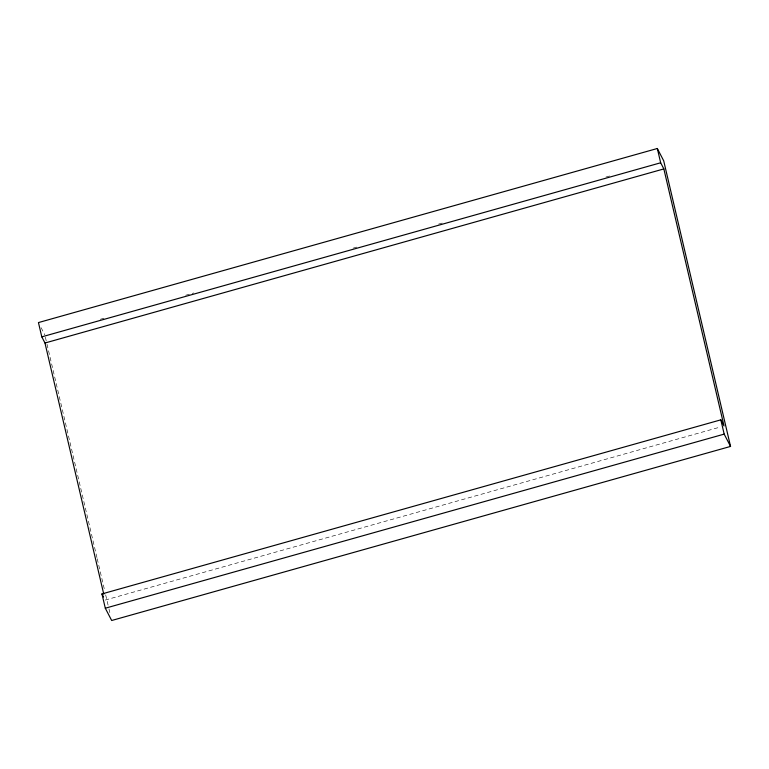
<?xml version="1.0" encoding="UTF-8"?>
<svg xmlns="http://www.w3.org/2000/svg" width="769" height="769" viewBox="0 0 769 769"><rect width="100%" height="100%" fill="white"/><g stroke="black" fill="none" stroke-linecap="round" stroke-linejoin="round"><path stroke-width="0.58" stroke-dasharray="3.85 2.88" d="M100.249 319.289L104.863 317.991M185.685 295.258L193.769 292.979M353.106 248.156L357.729 246.859M438.551 224.125L443.165 222.827M605.962 177.033L610.586 175.736M105.151 600.08L720.553 426.968M41.103 327.7L44.823 334.88M45.371 337.207L46.736 343.041M47.005 344.204L96.942 557.554M97.211 558.717L104.584 590.198M105.67 594.86L108.679 607.683M108.948 608.846L110.044 613.508"/><path stroke-width="1.15" d="M657.322 148.494L660.667 162.778L663.849 168.92L724.023 425.988L720.832 419.845L101.96 593.928L105.305 608.212L111.678 620.506L730.55 446.424L663.695 160.788L657.322 148.494L38.45 322.576L41.795 336.86L44.977 343.012L103.777 594.235M41.795 336.86L660.667 162.778M44.977 343.012L663.849 168.92M105.305 608.212L724.177 434.12L730.55 446.424M101.96 593.928L103.555 597.004M720.832 419.845L724.177 434.12"/></g></svg>
